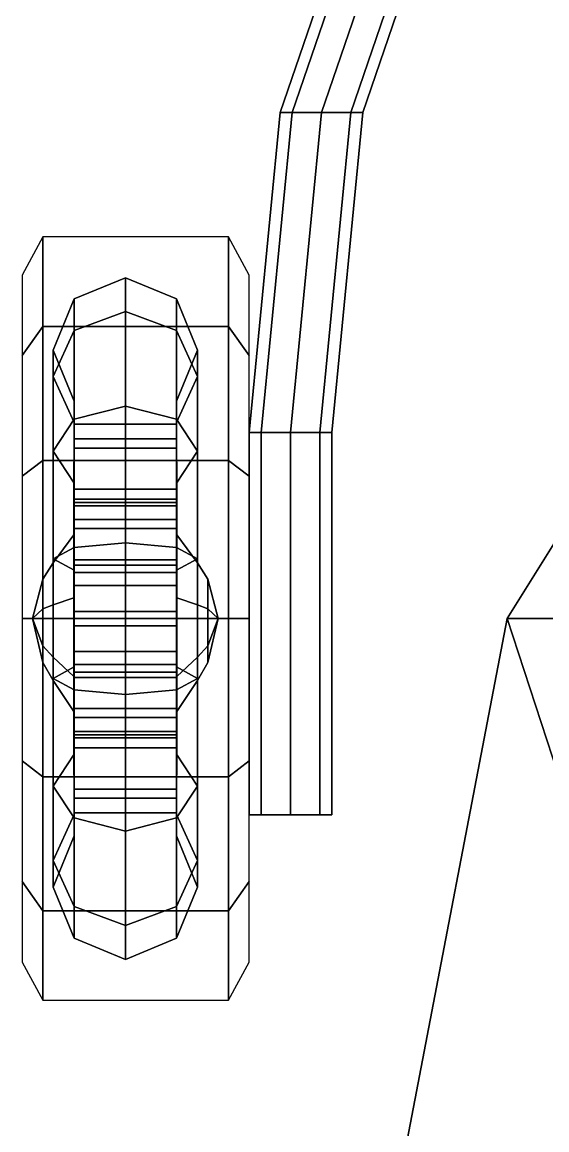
# Model space of a CAD drawing. Header units: millimetres. Extents: x -0.76 to 1, y -1.61 to 3.55.
# Drawn here: x -0.76 to -0.252, y -0.385 to 0.687 of the extents above; entities that cross this region are included whole.
import ezdxf

# ---------------------------------------------------------------- set-up
doc = ezdxf.new("R2010")
doc.units = ezdxf.units.MM
doc.layers.add('towing_pieces', color=6, linetype='Continuous')
doc.layers.add('wheels', color=2, linetype='Continuous')

msp = doc.modelspace()

# ---------------------------------------------------------------- linework, layer by layer
for points in [[(0.29, 0.11, 0.44), (0.24, 0.19, 0.44), (-0.24, 0.19, 0.44), (-0.29, 0.11, 0.44)], [(-0.24, 0.19, 0.36), (0.24, 0.19, 0.36), (0.29, 0.11, 0.36), (-0.29, 0.11, 0.36)], [(-0.29, 0.11, 0.44), (-0.24, 0.19, 0.44), (-0.24, 0.19, 0.36), (-0.29, 0.11, 0.36)], [(-0.39, -0.41, 0.44), (-0.29, 0.11, 0.44), (-0.29, 0.11, 0.36), (-0.39, -0.41, 0.36)], [(-0.39, -0.41, 0.36), (-0.29, 0.11, 0.36), (-0.29, 0.11, 0.36), (-0.12, -0.41, 0.36)], [(-0.12, -0.41, 0.44), (-0.29, 0.11, 0.44), (-0.29, 0.11, 0.44), (-0.39, -0.41, 0.44)], [(-0.29, 0.11, 0.36), (0.29, 0.11, 0.36), (0.12, -0.41, 0.36), (-0.12, -0.41, 0.36)], [(0.12, -0.41, 0.44), (0.29, 0.11, 0.44), (-0.29, 0.11, 0.44), (-0.12, -0.41, 0.44)]]:
    msp.add_3dface(points)
at = {"layer": 'towing_pieces'}
for points in [[(-0.3783, 0.95, 0.5183), (-0.39, 0.95, 0.49), (-0.51, 0.6, 0.49), (-0.4983, 0.6, 0.5183)], [(-0.39, 0.95, 0.49), (-0.3783, 0.95, 0.4617), (-0.4983, 0.6, 0.4617), (-0.51, 0.6, 0.49)], [(-0.35, 0.95, 0.53), (-0.3783, 0.95, 0.5183), (-0.4983, 0.6, 0.5183), (-0.47, 0.6, 0.53)], [(-0.3783, 0.95, 0.4617), (-0.35, 0.95, 0.45), (-0.47, 0.6, 0.45), (-0.4983, 0.6, 0.4617)], [(-0.35, 0.95, 0.45), (-0.3217, 0.95, 0.4617), (-0.4417, 0.6, 0.4617), (-0.47, 0.6, 0.45)], [(-0.3217, 0.95, 0.5183), (-0.35, 0.95, 0.53), (-0.47, 0.6, 0.53), (-0.4417, 0.6, 0.5183)], [(-0.3217, 0.95, 0.4617), (-0.31, 0.95, 0.49), (-0.43, 0.6, 0.49), (-0.4417, 0.6, 0.4617)], [(-0.31, 0.95, 0.49), (-0.3217, 0.95, 0.5183), (-0.4417, 0.6, 0.5183), (-0.43, 0.6, 0.49)], [(-0.4983, 0.6, 0.5183), (-0.51, 0.6, 0.49), (-0.54, 0.29, 0.49), (-0.5283, 0.29, 0.5183)], [(-0.51, 0.6, 0.49), (-0.4983, 0.6, 0.4617), (-0.5283, 0.29, 0.4617), (-0.54, 0.29, 0.49)], [(-0.47, 0.6, 0.53), (-0.4983, 0.6, 0.5183), (-0.5283, 0.29, 0.5183), (-0.5, 0.29, 0.53)], [(-0.4983, 0.6, 0.4617), (-0.47, 0.6, 0.45), (-0.5, 0.29, 0.45), (-0.5283, 0.29, 0.4617)], [(-0.47, 0.6, 0.45), (-0.4417, 0.6, 0.4617), (-0.4717, 0.29, 0.4617), (-0.5, 0.29, 0.45)], [(-0.4417, 0.6, 0.5183), (-0.47, 0.6, 0.53), (-0.5, 0.29, 0.53), (-0.4717, 0.29, 0.5183)], [(-0.4417, 0.6, 0.4617), (-0.43, 0.6, 0.49), (-0.46, 0.29, 0.49), (-0.4717, 0.29, 0.4617)], [(-0.43, 0.6, 0.49), (-0.4417, 0.6, 0.5183), (-0.4717, 0.29, 0.5183), (-0.46, 0.29, 0.49)], [(-0.74, 0.3928, 0.6028), (-0.74, 0.4796, 0.4731), (-0.76, 0.4426, 0.4578), (-0.76, 0.3646, 0.5746)], [(-0.56, 0.3928, 0.6028), (-0.56, 0.4796, 0.4731), (-0.74, 0.4796, 0.4731), (-0.74, 0.3928, 0.6028)], [(-0.56, 0.4796, 0.4731), (-0.56, 0.3928, 0.6028), (-0.54, 0.3646, 0.5746), (-0.54, 0.4426, 0.4578)], [(-0.74, 0.2631, 0.6896), (-0.74, 0.3928, 0.6028), (-0.76, 0.3646, 0.5746), (-0.76, 0.2478, 0.6526)], [(-0.56, 0.2631, 0.6896), (-0.56, 0.3928, 0.6028), (-0.74, 0.3928, 0.6028), (-0.74, 0.2631, 0.6896)], [(-0.56, 0.3928, 0.6028), (-0.56, 0.2631, 0.6896), (-0.54, 0.2478, 0.6526), (-0.54, 0.3646, 0.5746)], [(-0.5283, 0.29, 0.5183), (-0.54, 0.29, 0.49), (-0.54, -0.08, 0.49), (-0.5283, -0.08, 0.5183)], [(-0.54, 0.29, 0.49), (-0.5283, 0.29, 0.4617), (-0.5283, -0.08, 0.4617), (-0.54, -0.08, 0.49)], [(-0.5, 0.29, 0.53), (-0.5283, 0.29, 0.5183), (-0.5283, -0.08, 0.5183), (-0.5, -0.08, 0.53)], [(-0.5283, 0.29, 0.4617), (-0.5, 0.29, 0.45), (-0.5, -0.08, 0.45), (-0.5283, -0.08, 0.4617)], [(-0.5, 0.29, 0.45), (-0.4717, 0.29, 0.4617), (-0.4717, -0.08, 0.4617), (-0.5, -0.08, 0.45)], [(-0.4717, 0.29, 0.5183), (-0.5, 0.29, 0.53), (-0.5, -0.08, 0.53), (-0.4717, -0.08, 0.5183)], [(-0.4717, 0.29, 0.4617), (-0.46, 0.29, 0.49), (-0.46, -0.08, 0.49), (-0.4717, -0.08, 0.4617)], [(-0.46, 0.29, 0.49), (-0.4717, 0.29, 0.5183), (-0.4717, -0.08, 0.5183), (-0.46, -0.08, 0.49)], [(-0.74, 0.11, 0.72), (-0.74, 0.2631, 0.6896), (-0.76, 0.2478, 0.6526), (-0.76, 0.11, 0.68)], [(-0.56, 0.11, 0.72), (-0.56, 0.2631, 0.6896), (-0.74, 0.2631, 0.6896), (-0.74, 0.11, 0.72)], [(-0.56, 0.2631, 0.6896), (-0.56, 0.11, 0.72), (-0.54, 0.11, 0.68), (-0.54, 0.2478, 0.6526)], [(-0.74, -0.0431, 0.6896), (-0.74, 0.11, 0.72), (-0.76, 0.11, 0.68), (-0.76, -0.0278, 0.6526)], [(-0.56, -0.0431, 0.6896), (-0.56, 0.11, 0.72), (-0.74, 0.11, 0.72), (-0.74, -0.0431, 0.6896)], [(-0.56, 0.11, 0.72), (-0.56, -0.0431, 0.6896), (-0.54, -0.0278, 0.6526), (-0.54, 0.11, 0.68)], [(-0.74, -0.1728, 0.6028), (-0.74, -0.0431, 0.6896), (-0.76, -0.0278, 0.6526), (-0.76, -0.1446, 0.5746)], [(-0.56, -0.0431, 0.6896), (-0.56, -0.1728, 0.6028), (-0.54, -0.1446, 0.5746), (-0.54, -0.0278, 0.6526)], [(-0.56, -0.1728, 0.6028), (-0.56, -0.0431, 0.6896), (-0.74, -0.0431, 0.6896), (-0.74, -0.1728, 0.6028)], [(-0.4717, -0.08, 0.5183), (-0.54, -0.08, 0.49), (-0.5283, -0.08, 0.4617), (-0.46, -0.08, 0.49)], [(-0.5, -0.08, 0.53), (-0.5283, -0.08, 0.5183), (-0.54, -0.08, 0.49), (-0.4717, -0.08, 0.5183)], [(-0.46, -0.08, 0.49), (-0.5283, -0.08, 0.4617), (-0.5, -0.08, 0.45), (-0.4717, -0.08, 0.4617)], [(-0.74, -0.2596, 0.4731), (-0.74, -0.1728, 0.6028), (-0.76, -0.1446, 0.5746), (-0.76, -0.2226, 0.4578)], [(-0.56, -0.1728, 0.6028), (-0.56, -0.2596, 0.4731), (-0.54, -0.2226, 0.4578), (-0.54, -0.1446, 0.5746)], [(-0.56, -0.2596, 0.4731), (-0.56, -0.1728, 0.6028), (-0.74, -0.1728, 0.6028), (-0.74, -0.2596, 0.4731)]]:
    msp.add_3dface(points, dxfattribs=at)
at = {"layer": 'wheels'}
for points in [[(-0.66, 0.4073, 0.1768), (-0.7095, 0.3888, 0.1857), (-0.7095, 0.4195, 0.32), (-0.66, 0.44, 0.32)], [(-0.66, 0.44, 0.32), (-0.7095, 0.4195, 0.32), (-0.7095, 0.3888, 0.4543), (-0.66, 0.4073, 0.4632)], [(-0.66, 0.4073, 0.4632), (-0.6105, 0.3888, 0.4543), (-0.6105, 0.4195, 0.32), (-0.66, 0.44, 0.32)], [(-0.66, 0.44, 0.32), (-0.6105, 0.4195, 0.32), (-0.6105, 0.3888, 0.1857), (-0.66, 0.4073, 0.1768)], [(-0.7095, 0.3888, 0.1857), (-0.73, 0.3443, 0.2072), (-0.73, 0.37, 0.32), (-0.7095, 0.4195, 0.32)], [(-0.7095, 0.4195, 0.32), (-0.73, 0.37, 0.32), (-0.73, 0.3443, 0.4328), (-0.7095, 0.3888, 0.4543)], [(-0.6105, 0.3888, 0.4543), (-0.59, 0.3443, 0.4328), (-0.59, 0.37, 0.32), (-0.6105, 0.4195, 0.32)], [(-0.6105, 0.4195, 0.32), (-0.59, 0.37, 0.32), (-0.59, 0.3443, 0.2072), (-0.6105, 0.3888, 0.1857)], [(-0.66, 0.3158, 0.062), (-0.7095, 0.303, 0.078), (-0.7095, 0.3888, 0.1857), (-0.66, 0.4073, 0.1768)], [(-0.66, 0.4073, 0.4632), (-0.7095, 0.3888, 0.4543), (-0.7095, 0.303, 0.562), (-0.66, 0.3158, 0.578)], [(-0.66, 0.3158, 0.578), (-0.6105, 0.303, 0.562), (-0.6105, 0.3888, 0.4543), (-0.66, 0.4073, 0.4632)], [(-0.66, 0.4073, 0.1768), (-0.6105, 0.3888, 0.1857), (-0.6105, 0.303, 0.078), (-0.66, 0.3158, 0.062)], [(-0.7095, 0.303, 0.078), (-0.73, 0.2721, 0.1167), (-0.73, 0.3443, 0.2072), (-0.7095, 0.3888, 0.1857)], [(-0.7095, 0.3888, 0.4543), (-0.73, 0.3443, 0.4328), (-0.73, 0.2721, 0.5233), (-0.7095, 0.303, 0.562)], [(-0.6105, 0.303, 0.562), (-0.59, 0.2721, 0.5233), (-0.59, 0.3443, 0.4328), (-0.6105, 0.3888, 0.4543)], [(-0.6105, 0.3888, 0.1857), (-0.59, 0.3443, 0.2072), (-0.59, 0.2721, 0.1167), (-0.6105, 0.303, 0.078)], [(-0.73, 0.3443, 0.2072), (-0.7095, 0.2997, 0.2287), (-0.7095, 0.3205, 0.32), (-0.73, 0.37, 0.32)], [(-0.73, 0.37, 0.32), (-0.7095, 0.3205, 0.32), (-0.7095, 0.2997, 0.4113), (-0.73, 0.3443, 0.4328)], [(-0.59, 0.3443, 0.4328), (-0.6105, 0.2997, 0.4113), (-0.6105, 0.3205, 0.32), (-0.59, 0.37, 0.32)], [(-0.59, 0.37, 0.32), (-0.6105, 0.3205, 0.32), (-0.6105, 0.2997, 0.2287), (-0.59, 0.3443, 0.2072)], [(-0.73, 0.2721, 0.1167), (-0.7095, 0.2412, 0.1554), (-0.7095, 0.2997, 0.2287), (-0.73, 0.3443, 0.2072)], [(-0.73, 0.3443, 0.4328), (-0.7095, 0.2997, 0.4113), (-0.7095, 0.2412, 0.4846), (-0.73, 0.2721, 0.5233)], [(-0.59, 0.2721, 0.5233), (-0.6105, 0.2412, 0.4846), (-0.6105, 0.2997, 0.4113), (-0.59, 0.3443, 0.4328)], [(-0.59, 0.3443, 0.2072), (-0.6105, 0.2997, 0.2287), (-0.6105, 0.2412, 0.1554), (-0.59, 0.2721, 0.1167)], [(-0.7095, 0.3205, 0.32), (-0.7095, 0.2982, 0.3302), (-0.7095, 0.284, 0.3924), (-0.7095, 0.2997, 0.4113)], [(-0.7095, 0.2982, 0.3098), (-0.7095, 0.2982, 0.3098), (-0.7095, 0.2982, 0.3302), (-0.7095, 0.3205, 0.32)], [(-0.7095, 0.2997, 0.2287), (-0.7095, 0.284, 0.2476), (-0.7095, 0.2982, 0.3098), (-0.7095, 0.3205, 0.32)], [(-0.66, 0.1834, -0.0017), (-0.7095, 0.1789, 0.0183), (-0.7095, 0.303, 0.078), (-0.66, 0.3158, 0.062)], [(-0.66, 0.3158, 0.578), (-0.7095, 0.303, 0.562), (-0.7095, 0.1789, 0.6217), (-0.66, 0.1834, 0.6417)], [(-0.66, 0.1834, 0.6417), (-0.6105, 0.1789, 0.6217), (-0.6105, 0.303, 0.562), (-0.66, 0.3158, 0.578)], [(-0.66, 0.3158, 0.062), (-0.6105, 0.303, 0.078), (-0.6105, 0.1789, 0.0183), (-0.66, 0.1834, -0.0017)], [(-0.6105, 0.2997, 0.4113), (-0.6105, 0.284, 0.3924), (-0.6105, 0.2982, 0.3302), (-0.6105, 0.3205, 0.32)], [(-0.6105, 0.2982, 0.3302), (-0.6105, 0.2982, 0.3302), (-0.6105, 0.2982, 0.3098), (-0.6105, 0.3205, 0.32)], [(-0.6105, 0.3205, 0.32), (-0.6105, 0.2982, 0.3098), (-0.6105, 0.284, 0.2476), (-0.6105, 0.2997, 0.2287)], [(-0.7095, 0.1789, 0.0183), (-0.73, 0.1679, 0.0665), (-0.73, 0.2721, 0.1167), (-0.7095, 0.303, 0.078)], [(-0.7095, 0.303, 0.562), (-0.73, 0.2721, 0.5233), (-0.73, 0.1679, 0.5735), (-0.7095, 0.1789, 0.6217)], [(-0.6105, 0.1789, 0.6217), (-0.59, 0.1679, 0.5735), (-0.59, 0.2721, 0.5233), (-0.6105, 0.303, 0.562)], [(-0.6105, 0.303, 0.078), (-0.59, 0.2721, 0.1167), (-0.59, 0.1679, 0.0665), (-0.6105, 0.1789, 0.0183)], [(-0.7095, 0.2982, 0.3098), (-0.71, 0.2256, 0.3007), (-0.71, 0.2256, 0.3393), (-0.7095, 0.2982, 0.3302)], [(-0.7095, 0.2982, 0.3302), (-0.71, 0.2256, 0.3393), (-0.61, 0.2256, 0.3393), (-0.6105, 0.2982, 0.3302)], [(-0.6105, 0.2982, 0.3098), (-0.61, 0.2256, 0.3007), (-0.71, 0.2256, 0.3007), (-0.7095, 0.2982, 0.3098)], [(-0.7095, 0.2997, 0.4113), (-0.7095, 0.2751, 0.4109), (-0.7095, 0.2353, 0.4607), (-0.7095, 0.2412, 0.4846)], [(-0.7095, 0.284, 0.3924), (-0.7095, 0.284, 0.3924), (-0.7095, 0.2751, 0.4109), (-0.7095, 0.2997, 0.4113)], [(-0.7095, 0.2751, 0.2291), (-0.7095, 0.2751, 0.2291), (-0.7095, 0.284, 0.2476), (-0.7095, 0.2997, 0.2287)], [(-0.7095, 0.2412, 0.1554), (-0.7095, 0.2353, 0.1793), (-0.7095, 0.2751, 0.2291), (-0.7095, 0.2997, 0.2287)], [(-0.7095, 0.2982, 0.3302), (-0.6105, 0.2982, 0.3302), (-0.6105, 0.284, 0.3924), (-0.7095, 0.284, 0.3924)], [(-0.7095, 0.284, 0.2476), (-0.6105, 0.284, 0.2476), (-0.6105, 0.2982, 0.3098), (-0.7095, 0.2982, 0.3098)], [(-0.6105, 0.2412, 0.4846), (-0.6105, 0.2353, 0.4607), (-0.6105, 0.2751, 0.4109), (-0.6105, 0.2997, 0.4113)], [(-0.6105, 0.2751, 0.4109), (-0.6105, 0.2751, 0.4109), (-0.6105, 0.284, 0.3924), (-0.6105, 0.2997, 0.4113)], [(-0.6105, 0.284, 0.2476), (-0.6105, 0.284, 0.2476), (-0.6105, 0.2751, 0.2291), (-0.6105, 0.2997, 0.2287)], [(-0.6105, 0.2997, 0.2287), (-0.6105, 0.2751, 0.2291), (-0.6105, 0.2353, 0.1793), (-0.6105, 0.2412, 0.1554)], [(-0.6105, 0.2982, 0.3302), (-0.61, 0.2256, 0.3393), (-0.61, 0.2256, 0.3007), (-0.6105, 0.2982, 0.3098)], [(-0.7095, 0.284, 0.3924), (-0.71, 0.2225, 0.3528), (-0.71, 0.2058, 0.3875), (-0.7095, 0.2751, 0.4109)], [(-0.6105, 0.284, 0.3924), (-0.61, 0.2225, 0.3528), (-0.71, 0.2225, 0.3528), (-0.7095, 0.284, 0.3924)], [(-0.7095, 0.2751, 0.2291), (-0.71, 0.2058, 0.2525), (-0.71, 0.2225, 0.2872), (-0.7095, 0.284, 0.2476)], [(-0.7095, 0.284, 0.2476), (-0.71, 0.2225, 0.2872), (-0.61, 0.2225, 0.2872), (-0.6105, 0.284, 0.2476)], [(-0.6105, 0.2751, 0.4109), (-0.61, 0.2058, 0.3875), (-0.61, 0.2225, 0.3528), (-0.6105, 0.284, 0.3924)], [(-0.6105, 0.284, 0.2476), (-0.61, 0.2225, 0.2872), (-0.61, 0.2058, 0.2525), (-0.6105, 0.2751, 0.2291)], [(-0.73, 0.1679, 0.0665), (-0.7095, 0.1568, 0.1148), (-0.7095, 0.2412, 0.1554), (-0.73, 0.2721, 0.1167)], [(-0.73, 0.2721, 0.5233), (-0.7095, 0.2412, 0.4846), (-0.7095, 0.1568, 0.5252), (-0.73, 0.1679, 0.5735)], [(-0.7095, 0.2751, 0.4109), (-0.71, 0.2058, 0.3875), (-0.61, 0.2058, 0.3875), (-0.6105, 0.2751, 0.4109)], [(-0.6105, 0.2751, 0.2291), (-0.61, 0.2058, 0.2525), (-0.71, 0.2058, 0.2525), (-0.7095, 0.2751, 0.2291)], [(-0.7095, 0.2751, 0.4109), (-0.6105, 0.2751, 0.4109), (-0.6105, 0.2353, 0.4607), (-0.7095, 0.2353, 0.4607)], [(-0.7095, 0.2353, 0.1793), (-0.6105, 0.2353, 0.1793), (-0.6105, 0.2751, 0.2291), (-0.7095, 0.2751, 0.2291)], [(-0.59, 0.1679, 0.5735), (-0.6105, 0.1568, 0.5252), (-0.6105, 0.2412, 0.4846), (-0.59, 0.2721, 0.5233)], [(-0.59, 0.2721, 0.1167), (-0.6105, 0.2412, 0.1554), (-0.6105, 0.1568, 0.1148), (-0.59, 0.1679, 0.0665)], [(-0.7095, 0.2412, 0.4846), (-0.7095, 0.2193, 0.4735), (-0.7095, 0.1618, 0.5012), (-0.7095, 0.1568, 0.5252)], [(-0.7095, 0.2353, 0.4607), (-0.7095, 0.2353, 0.4607), (-0.7095, 0.2193, 0.4735), (-0.7095, 0.2412, 0.4846)], [(-0.7095, 0.2193, 0.1665), (-0.7095, 0.2193, 0.1665), (-0.7095, 0.2353, 0.1793), (-0.7095, 0.2412, 0.1554)], [(-0.7095, 0.1568, 0.1148), (-0.7095, 0.1618, 0.1388), (-0.7095, 0.2193, 0.1665), (-0.7095, 0.2412, 0.1554)], [(-0.6105, 0.1568, 0.5252), (-0.6105, 0.1618, 0.5012), (-0.6105, 0.2193, 0.4735), (-0.6105, 0.2412, 0.4846)], [(-0.6105, 0.2193, 0.4735), (-0.6105, 0.2193, 0.4735), (-0.6105, 0.2353, 0.4607), (-0.6105, 0.2412, 0.4846)], [(-0.6105, 0.2353, 0.1793), (-0.6105, 0.2353, 0.1793), (-0.6105, 0.2193, 0.1665), (-0.6105, 0.2412, 0.1554)], [(-0.6105, 0.2412, 0.1554), (-0.6105, 0.2193, 0.1665), (-0.6105, 0.1618, 0.1388), (-0.6105, 0.1568, 0.1148)], [(-0.7095, 0.2353, 0.4607), (-0.71, 0.1972, 0.3983), (-0.71, 0.167, 0.4224), (-0.7095, 0.2193, 0.4735)], [(-0.6105, 0.2353, 0.4607), (-0.61, 0.1972, 0.3983), (-0.71, 0.1972, 0.3983), (-0.7095, 0.2353, 0.4607)], [(-0.7095, 0.2193, 0.1665), (-0.71, 0.167, 0.2176), (-0.71, 0.1972, 0.2417), (-0.7095, 0.2353, 0.1793)], [(-0.7095, 0.2353, 0.1793), (-0.71, 0.1972, 0.2417), (-0.61, 0.1972, 0.2417), (-0.6105, 0.2353, 0.1793)], [(-0.61, 0.2225, 0.3528), (-0.61, 0.2256, 0.3393), (-0.71, 0.2256, 0.3393), (-0.71, 0.2225, 0.3528)], [(-0.61, 0.2256, 0.3007), (-0.61, 0.2225, 0.2872), (-0.71, 0.2225, 0.2872), (-0.71, 0.2256, 0.3007)], [(-0.71, 0.2225, 0.3528), (-0.71, 0.2256, 0.3393), (-0.71, 0.1911, 0.359)], [(-0.71, 0.2256, 0.3007), (-0.71, 0.2225, 0.2872), (-0.71, 0.1911, 0.281), (-0.71, 0.1911, 0.359)], [(-0.6105, 0.2193, 0.4735), (-0.61, 0.167, 0.4224), (-0.61, 0.1972, 0.3983), (-0.6105, 0.2353, 0.4607)], [(-0.6105, 0.2353, 0.1793), (-0.61, 0.1972, 0.2417), (-0.61, 0.167, 0.2176), (-0.6105, 0.2193, 0.1665)], [(-0.61, 0.2256, 0.3393), (-0.61, 0.2225, 0.3528), (-0.61, 0.1911, 0.359), (-0.61, 0.1911, 0.281)], [(-0.61, 0.2225, 0.2872), (-0.61, 0.2256, 0.3007), (-0.61, 0.1911, 0.281)], [(-0.71, 0.2058, 0.3875), (-0.71, 0.2225, 0.3528), (-0.71, 0.1911, 0.359)], [(-0.71, 0.2225, 0.2872), (-0.71, 0.2058, 0.2525), (-0.71, 0.1911, 0.281)], [(-0.7095, 0.2193, 0.4735), (-0.71, 0.167, 0.4224), (-0.61, 0.167, 0.4224), (-0.6105, 0.2193, 0.4735)], [(-0.6105, 0.2193, 0.1665), (-0.61, 0.167, 0.2176), (-0.71, 0.167, 0.2176), (-0.7095, 0.2193, 0.1665)], [(-0.7095, 0.2193, 0.4735), (-0.6105, 0.2193, 0.4735), (-0.6105, 0.1618, 0.5012), (-0.7095, 0.1618, 0.5012)], [(-0.7095, 0.1618, 0.1388), (-0.6105, 0.1618, 0.1388), (-0.6105, 0.2193, 0.1665), (-0.7095, 0.2193, 0.1665)], [(-0.61, 0.2225, 0.3528), (-0.61, 0.2058, 0.3875), (-0.61, 0.1911, 0.359)], [(-0.61, 0.2058, 0.2525), (-0.61, 0.2225, 0.2872), (-0.61, 0.1911, 0.281)], [(-0.61, 0.1972, 0.3983), (-0.61, 0.2058, 0.3875), (-0.71, 0.2058, 0.3875), (-0.71, 0.1972, 0.3983)], [(-0.61, 0.2058, 0.2525), (-0.61, 0.1972, 0.2417), (-0.71, 0.1972, 0.2417), (-0.71, 0.2058, 0.2525)], [(-0.71, 0.1972, 0.3983), (-0.71, 0.2058, 0.3875), (-0.71, 0.1911, 0.359), (-0.71, 0.13, 0.4077)], [(-0.71, 0.2058, 0.2525), (-0.71, 0.1972, 0.2417), (-0.71, 0.1911, 0.281)], [(-0.61, 0.2058, 0.3875), (-0.61, 0.1972, 0.3983), (-0.61, 0.1911, 0.359)], [(-0.61, 0.1972, 0.2417), (-0.61, 0.2058, 0.2525), (-0.61, 0.1911, 0.281), (-0.61, 0.13, 0.2323)], [(-0.71, 0.13, 0.4077), (-0.71, 0.1911, 0.359), (-0.73, 0.1641, 0.346), (-0.73, 0.1234, 0.3785)], [(-0.71, 0.1911, 0.359), (-0.71, 0.1911, 0.281), (-0.73, 0.1641, 0.294), (-0.73, 0.1641, 0.346)], [(-0.71, 0.1911, 0.281), (-0.71, 0.13, 0.2323), (-0.73, 0.1234, 0.2615), (-0.73, 0.1641, 0.294)], [(-0.71, 0.167, 0.2176), (-0.71, 0.1545, 0.2116), (-0.71, 0.13, 0.2323), (-0.71, 0.1911, 0.281)], [(-0.66, 0.0366, -0.0017), (-0.7095, 0.0411, 0.0183), (-0.7095, 0.1789, 0.0183), (-0.66, 0.1834, -0.0017)], [(-0.66, 0.1834, 0.6417), (-0.7095, 0.1789, 0.6217), (-0.7095, 0.0411, 0.6217), (-0.66, 0.0366, 0.6417)], [(-0.66, 0.0366, 0.6417), (-0.6105, 0.0411, 0.6217), (-0.6105, 0.1789, 0.6217), (-0.66, 0.1834, 0.6417)], [(-0.66, 0.1834, -0.0017), (-0.6105, 0.1789, 0.0183), (-0.6105, 0.0411, 0.0183), (-0.66, 0.0366, -0.0017)], [(-0.61, 0.167, 0.4224), (-0.61, 0.1545, 0.4284), (-0.61, 0.13, 0.4077), (-0.61, 0.1911, 0.359)], [(-0.61, 0.1911, 0.359), (-0.61, 0.13, 0.4077), (-0.59, 0.1234, 0.3785), (-0.59, 0.1641, 0.346)], [(-0.61, 0.1911, 0.281), (-0.61, 0.1911, 0.359), (-0.59, 0.1641, 0.346), (-0.59, 0.1641, 0.294)], [(-0.61, 0.13, 0.2323), (-0.61, 0.1911, 0.281), (-0.59, 0.1641, 0.294), (-0.59, 0.1234, 0.2615)], [(-0.7095, 0.0411, 0.0183), (-0.73, 0.0521, 0.0665), (-0.73, 0.1679, 0.0665), (-0.7095, 0.1789, 0.0183)], [(-0.7095, 0.1789, 0.6217), (-0.73, 0.1679, 0.5735), (-0.73, 0.0521, 0.5735), (-0.7095, 0.0411, 0.6217)], [(-0.6105, 0.0411, 0.6217), (-0.59, 0.0521, 0.5735), (-0.59, 0.1679, 0.5735), (-0.6105, 0.1789, 0.6217)], [(-0.6105, 0.1789, 0.0183), (-0.59, 0.1679, 0.0665), (-0.59, 0.0521, 0.0665), (-0.6105, 0.0411, 0.0183)], [(-0.74, 0.1194, 0.3614), (-0.73, 0.1234, 0.3785), (-0.73, 0.1641, 0.346), (-0.74, 0.1482, 0.3384)], [(-0.74, 0.1482, 0.3384), (-0.73, 0.1641, 0.346), (-0.73, 0.1641, 0.294), (-0.74, 0.1482, 0.3016)], [(-0.74, 0.1482, 0.3016), (-0.73, 0.1641, 0.294), (-0.73, 0.1234, 0.2615), (-0.74, 0.1194, 0.2786)], [(-0.73, 0.0521, 0.0665), (-0.7095, 0.0632, 0.1148), (-0.7095, 0.1568, 0.1148), (-0.73, 0.1679, 0.0665)], [(-0.73, 0.1679, 0.5735), (-0.7095, 0.1568, 0.5252), (-0.7095, 0.0632, 0.5252), (-0.73, 0.0521, 0.5735)], [(-0.61, 0.1545, 0.4284), (-0.61, 0.167, 0.4224), (-0.71, 0.167, 0.4224), (-0.71, 0.1545, 0.4284)], [(-0.61, 0.167, 0.2176), (-0.61, 0.1545, 0.2116), (-0.71, 0.1545, 0.2116), (-0.71, 0.167, 0.2176)], [(-0.71, 0.1545, 0.4284), (-0.71, 0.167, 0.4224), (-0.71, 0.13, 0.4077)], [(-0.7095, 0.1618, 0.5012), (-0.71, 0.1545, 0.4284), (-0.71, 0.1169, 0.437), (-0.7095, 0.1419, 0.5057)], [(-0.6105, 0.1618, 0.5012), (-0.61, 0.1545, 0.4284), (-0.71, 0.1545, 0.4284), (-0.7095, 0.1618, 0.5012)], [(-0.7095, 0.1419, 0.1343), (-0.71, 0.1169, 0.203), (-0.71, 0.1545, 0.2116), (-0.7095, 0.1618, 0.1388)], [(-0.7095, 0.1618, 0.1388), (-0.71, 0.1545, 0.2116), (-0.61, 0.1545, 0.2116), (-0.6105, 0.1618, 0.1388)], [(-0.7095, 0.1618, 0.5012), (-0.7095, 0.1618, 0.5012), (-0.7095, 0.1419, 0.5057), (-0.7095, 0.1568, 0.5252)], [(-0.7095, 0.1419, 0.1343), (-0.7095, 0.1419, 0.1343), (-0.7095, 0.1618, 0.1388), (-0.7095, 0.1568, 0.1148)], [(-0.59, 0.0521, 0.5735), (-0.6105, 0.0632, 0.5252), (-0.6105, 0.1568, 0.5252), (-0.59, 0.1679, 0.5735)], [(-0.59, 0.1679, 0.0665), (-0.6105, 0.1568, 0.1148), (-0.6105, 0.0632, 0.1148), (-0.59, 0.0521, 0.0665)], [(-0.6105, 0.1419, 0.5057), (-0.61, 0.1169, 0.437), (-0.61, 0.1545, 0.4284), (-0.6105, 0.1618, 0.5012)], [(-0.6105, 0.1419, 0.5057), (-0.6105, 0.1419, 0.5057), (-0.6105, 0.1618, 0.5012), (-0.6105, 0.1568, 0.5252)], [(-0.6105, 0.1618, 0.1388), (-0.6105, 0.1618, 0.1388), (-0.6105, 0.1419, 0.1343), (-0.6105, 0.1568, 0.1148)], [(-0.6105, 0.1618, 0.1388), (-0.61, 0.1545, 0.2116), (-0.61, 0.1169, 0.203), (-0.6105, 0.1419, 0.1343)], [(-0.61, 0.1545, 0.2116), (-0.61, 0.167, 0.2176), (-0.61, 0.13, 0.2323)], [(-0.58, 0.1482, 0.3384), (-0.59, 0.1641, 0.346), (-0.59, 0.1234, 0.3785), (-0.58, 0.1194, 0.3614)], [(-0.58, 0.1482, 0.3016), (-0.59, 0.1641, 0.294), (-0.59, 0.1641, 0.346), (-0.58, 0.1482, 0.3384)], [(-0.58, 0.1194, 0.2786), (-0.59, 0.1234, 0.2615), (-0.59, 0.1641, 0.294), (-0.58, 0.1482, 0.3016)], [(-0.71, 0.1169, 0.437), (-0.71, 0.1545, 0.4284), (-0.71, 0.13, 0.4077)], [(-0.71, 0.1545, 0.2116), (-0.71, 0.1169, 0.203), (-0.71, 0.13, 0.2323)], [(-0.7095, 0.1568, 0.5252), (-0.7095, 0.1419, 0.5057), (-0.7095, 0.0781, 0.5057), (-0.7095, 0.0632, 0.5252)], [(-0.7095, 0.0632, 0.1148), (-0.7095, 0.0781, 0.1343), (-0.7095, 0.1419, 0.1343), (-0.7095, 0.1568, 0.1148)], [(-0.6105, 0.0632, 0.5252), (-0.6105, 0.0781, 0.5057), (-0.6105, 0.1419, 0.5057), (-0.6105, 0.1568, 0.5252)], [(-0.6105, 0.1568, 0.1148), (-0.6105, 0.1419, 0.1343), (-0.6105, 0.0781, 0.1343), (-0.6105, 0.0632, 0.1148)], [(-0.61, 0.1545, 0.4284), (-0.61, 0.1169, 0.437), (-0.61, 0.13, 0.4077)], [(-0.61, 0.1169, 0.203), (-0.61, 0.1545, 0.2116), (-0.61, 0.13, 0.2323)], [(-0.75, 0.11, 0.32), (-0.74, 0.1194, 0.3614), (-0.74, 0.1482, 0.3384), (-0.75, 0.11, 0.32)], [(-0.75, 0.11, 0.32), (-0.74, 0.1482, 0.3384), (-0.74, 0.1482, 0.3016), (-0.75, 0.11, 0.32)], [(-0.75, 0.11, 0.32), (-0.74, 0.1482, 0.3016), (-0.74, 0.1194, 0.2786), (-0.75, 0.11, 0.32)], [(-0.7095, 0.1419, 0.5057), (-0.71, 0.1169, 0.437), (-0.61, 0.1169, 0.437), (-0.6105, 0.1419, 0.5057)], [(-0.6105, 0.1419, 0.1343), (-0.61, 0.1169, 0.203), (-0.71, 0.1169, 0.203), (-0.7095, 0.1419, 0.1343)], [(-0.7095, 0.1419, 0.5057), (-0.6105, 0.1419, 0.5057), (-0.6105, 0.0781, 0.5057), (-0.7095, 0.0781, 0.5057)], [(-0.7095, 0.0781, 0.1343), (-0.6105, 0.0781, 0.1343), (-0.6105, 0.1419, 0.1343), (-0.7095, 0.1419, 0.1343)], [(-0.57, 0.11, 0.32), (-0.58, 0.1482, 0.3384), (-0.58, 0.1194, 0.3614), (-0.57, 0.11, 0.32)], [(-0.57, 0.11, 0.32), (-0.58, 0.1482, 0.3016), (-0.58, 0.1482, 0.3384), (-0.57, 0.11, 0.32)], [(-0.57, 0.11, 0.32), (-0.58, 0.1194, 0.2786), (-0.58, 0.1482, 0.3016), (-0.57, 0.11, 0.32)], [(-0.71, 0.0539, 0.3904), (-0.71, 0.13, 0.4077), (-0.73, 0.1234, 0.3785), (-0.73, 0.0726, 0.3669)], [(-0.71, 0.13, 0.2323), (-0.71, 0.0539, 0.2496), (-0.73, 0.0726, 0.2731), (-0.73, 0.1234, 0.2615)], [(-0.71, 0.1169, 0.203), (-0.71, 0.1031, 0.203), (-0.71, 0.13, 0.2323)], [(-0.71, 0.0655, 0.2116), (-0.71, 0.053, 0.2176), (-0.71, 0.0539, 0.2496), (-0.71, 0.13, 0.2323)], [(-0.71, 0.1031, 0.437), (-0.71, 0.1169, 0.437), (-0.71, 0.13, 0.4077), (-0.71, 0.0539, 0.3904)], [(-0.61, 0.1169, 0.437), (-0.61, 0.1031, 0.437), (-0.61, 0.13, 0.4077)], [(-0.61, 0.1031, 0.203), (-0.61, 0.1169, 0.203), (-0.61, 0.13, 0.2323), (-0.61, 0.0539, 0.2496)], [(-0.61, 0.0655, 0.4284), (-0.61, 0.053, 0.4224), (-0.61, 0.0539, 0.3904), (-0.61, 0.13, 0.4077)], [(-0.61, 0.13, 0.4077), (-0.61, 0.0539, 0.3904), (-0.59, 0.0726, 0.3669), (-0.59, 0.1234, 0.3785)], [(-0.61, 0.0539, 0.2496), (-0.61, 0.13, 0.2323), (-0.59, 0.1234, 0.2615), (-0.59, 0.0726, 0.2731)], [(-0.75, 0.11, 0.32), (-0.74, 0.0835, 0.3532), (-0.74, 0.1194, 0.3614), (-0.75, 0.11, 0.32)], [(-0.75, 0.11, 0.32), (-0.74, 0.1194, 0.2786), (-0.74, 0.0835, 0.2868), (-0.75, 0.11, 0.32)], [(-0.74, 0.0835, 0.3532), (-0.73, 0.0726, 0.3669), (-0.73, 0.1234, 0.3785), (-0.74, 0.1194, 0.3614)], [(-0.74, 0.1194, 0.2786), (-0.73, 0.1234, 0.2615), (-0.73, 0.0726, 0.2731), (-0.74, 0.0835, 0.2868)], [(-0.58, 0.1194, 0.3614), (-0.59, 0.1234, 0.3785), (-0.59, 0.0726, 0.3669), (-0.58, 0.0835, 0.3532)], [(-0.58, 0.0835, 0.2868), (-0.59, 0.0726, 0.2731), (-0.59, 0.1234, 0.2615), (-0.58, 0.1194, 0.2786)], [(-0.57, 0.11, 0.32), (-0.58, 0.1194, 0.3614), (-0.58, 0.0835, 0.3532), (-0.57, 0.11, 0.32)], [(-0.57, 0.11, 0.32), (-0.58, 0.0835, 0.2868), (-0.58, 0.1194, 0.2786), (-0.57, 0.11, 0.32)], [(-0.75, 0.11, 0.32), (-0.74, 0.0676, 0.32), (-0.74, 0.0835, 0.3532), (-0.75, 0.11, 0.32)], [(-0.75, 0.11, 0.32), (-0.74, 0.0835, 0.2868), (-0.74, 0.0676, 0.32), (-0.75, 0.11, 0.32)], [(-0.61, 0.1031, 0.437), (-0.61, 0.1169, 0.437), (-0.71, 0.1169, 0.437), (-0.71, 0.1031, 0.437)], [(-0.61, 0.1169, 0.203), (-0.61, 0.1031, 0.203), (-0.71, 0.1031, 0.203), (-0.71, 0.1169, 0.203)], [(-0.57, 0.11, 0.32), (-0.58, 0.0835, 0.3532), (-0.58, 0.0676, 0.32), (-0.57, 0.11, 0.32)], [(-0.57, 0.11, 0.32), (-0.58, 0.0676, 0.32), (-0.58, 0.0835, 0.2868), (-0.57, 0.11, 0.32)], [(-0.7095, 0.0781, 0.5057), (-0.71, 0.1031, 0.437), (-0.71, 0.0655, 0.4284), (-0.7095, 0.0582, 0.5012)], [(-0.6105, 0.0781, 0.5057), (-0.61, 0.1031, 0.437), (-0.71, 0.1031, 0.437), (-0.7095, 0.0781, 0.5057)], [(-0.7095, 0.0582, 0.1388), (-0.71, 0.0655, 0.2116), (-0.71, 0.1031, 0.203), (-0.7095, 0.0781, 0.1343)], [(-0.7095, 0.0781, 0.1343), (-0.71, 0.1031, 0.203), (-0.61, 0.1031, 0.203), (-0.6105, 0.0781, 0.1343)], [(-0.71, 0.0655, 0.4284), (-0.71, 0.1031, 0.437), (-0.71, 0.0539, 0.3904)], [(-0.6105, 0.0582, 0.5012), (-0.61, 0.0655, 0.4284), (-0.61, 0.1031, 0.437), (-0.6105, 0.0781, 0.5057)], [(-0.6105, 0.0781, 0.1343), (-0.61, 0.1031, 0.203), (-0.61, 0.0655, 0.2116), (-0.6105, 0.0582, 0.1388)], [(-0.61, 0.0655, 0.2116), (-0.61, 0.1031, 0.203), (-0.61, 0.0539, 0.2496)], [(-0.74, 0.0676, 0.32), (-0.73, 0.05, 0.32), (-0.73, 0.0726, 0.3669), (-0.74, 0.0835, 0.3532)], [(-0.74, 0.0835, 0.2868), (-0.73, 0.0726, 0.2731), (-0.73, 0.05, 0.32), (-0.74, 0.0676, 0.32)], [(-0.7095, 0.0781, 0.5057), (-0.7095, 0.0781, 0.5057), (-0.7095, 0.0582, 0.5012), (-0.7095, 0.0632, 0.5252)], [(-0.7095, 0.0582, 0.1388), (-0.7095, 0.0582, 0.1388), (-0.7095, 0.0781, 0.1343), (-0.7095, 0.0632, 0.1148)], [(-0.6105, 0.0582, 0.5012), (-0.6105, 0.0582, 0.5012), (-0.6105, 0.0781, 0.5057), (-0.6105, 0.0632, 0.5252)], [(-0.6105, 0.0781, 0.1343), (-0.6105, 0.0781, 0.1343), (-0.6105, 0.0582, 0.1388), (-0.6105, 0.0632, 0.1148)], [(-0.58, 0.0835, 0.3532), (-0.59, 0.0726, 0.3669), (-0.59, 0.05, 0.32), (-0.58, 0.0676, 0.32)], [(-0.58, 0.0676, 0.32), (-0.59, 0.05, 0.32), (-0.59, 0.0726, 0.2731), (-0.58, 0.0835, 0.2868)], [(-0.71, 0.02, 0.32), (-0.71, 0.0539, 0.3904), (-0.73, 0.0726, 0.3669), (-0.73, 0.05, 0.32)], [(-0.71, 0.0539, 0.2496), (-0.71, 0.02, 0.32), (-0.73, 0.05, 0.32), (-0.73, 0.0726, 0.2731)], [(-0.7095, 0.0582, 0.5012), (-0.71, 0.0655, 0.4284), (-0.61, 0.0655, 0.4284), (-0.6105, 0.0582, 0.5012)], [(-0.61, 0.053, 0.4224), (-0.61, 0.0655, 0.4284), (-0.71, 0.0655, 0.4284), (-0.71, 0.053, 0.4224)], [(-0.6105, 0.0582, 0.1388), (-0.61, 0.0655, 0.2116), (-0.71, 0.0655, 0.2116), (-0.7095, 0.0582, 0.1388)], [(-0.61, 0.0655, 0.2116), (-0.61, 0.053, 0.2176), (-0.71, 0.053, 0.2176), (-0.71, 0.0655, 0.2116)], [(-0.71, 0.053, 0.4224), (-0.71, 0.0655, 0.4284), (-0.71, 0.0539, 0.3904)], [(-0.61, 0.0539, 0.3904), (-0.61, 0.02, 0.32), (-0.59, 0.05, 0.32), (-0.59, 0.0726, 0.3669)], [(-0.61, 0.02, 0.32), (-0.61, 0.0539, 0.2496), (-0.59, 0.0726, 0.2731), (-0.59, 0.05, 0.32)], [(-0.61, 0.053, 0.2176), (-0.61, 0.0655, 0.2116), (-0.61, 0.0539, 0.2496)], [(-0.73, -0.0521, 0.1167), (-0.7095, -0.0212, 0.1554), (-0.7095, 0.0632, 0.1148), (-0.73, 0.0521, 0.0665)], [(-0.73, 0.0521, 0.5735), (-0.7095, 0.0632, 0.5252), (-0.7095, -0.0212, 0.4846), (-0.73, -0.0521, 0.5233)], [(-0.71, 0.053, 0.2176), (-0.71, 0.0228, 0.2417), (-0.71, 0.0539, 0.2496)], [(-0.71, 0.0228, 0.2417), (-0.71, 0.0142, 0.2525), (-0.71, 0.0539, 0.2496)], [(-0.71, -0.0025, 0.2872), (-0.71, -0.0056, 0.3007), (-0.71, 0.02, 0.32), (-0.71, 0.0539, 0.2496)], [(-0.71, 0.0142, 0.3875), (-0.71, 0.0228, 0.3983), (-0.71, 0.0539, 0.3904), (-0.71, 0.02, 0.32)], [(-0.71, 0.0228, 0.3983), (-0.71, 0.053, 0.4224), (-0.71, 0.0539, 0.3904)], [(-0.7095, 0.0632, 0.5252), (-0.7095, 0.0582, 0.5012), (-0.7095, 0.0007, 0.4735), (-0.7095, -0.0212, 0.4846)], [(-0.7095, -0.0212, 0.1554), (-0.7095, 0.0007, 0.1665), (-0.7095, 0.0582, 0.1388), (-0.7095, 0.0632, 0.1148)], [(-0.7095, 0.0582, 0.5012), (-0.6105, 0.0582, 0.5012), (-0.6105, 0.0007, 0.4735), (-0.7095, 0.0007, 0.4735)], [(-0.7095, 0.0007, 0.1665), (-0.6105, 0.0007, 0.1665), (-0.6105, 0.0582, 0.1388), (-0.7095, 0.0582, 0.1388)], [(-0.6105, -0.0212, 0.4846), (-0.6105, 0.0007, 0.4735), (-0.6105, 0.0582, 0.5012), (-0.6105, 0.0632, 0.5252)], [(-0.59, -0.0521, 0.5233), (-0.6105, -0.0212, 0.4846), (-0.6105, 0.0632, 0.5252), (-0.59, 0.0521, 0.5735)], [(-0.6105, 0.0632, 0.1148), (-0.6105, 0.0582, 0.1388), (-0.6105, 0.0007, 0.1665), (-0.6105, -0.0212, 0.1554)], [(-0.59, 0.0521, 0.0665), (-0.6105, 0.0632, 0.1148), (-0.6105, -0.0212, 0.1554), (-0.59, -0.0521, 0.1167)], [(-0.61, 0.0228, 0.2417), (-0.61, 0.053, 0.2176), (-0.61, 0.0539, 0.2496)], [(-0.61, 0.0142, 0.2525), (-0.61, 0.0228, 0.2417), (-0.61, 0.0539, 0.2496), (-0.61, 0.02, 0.32)], [(-0.61, -0.0025, 0.3528), (-0.61, -0.0056, 0.3393), (-0.61, 0.02, 0.32), (-0.61, 0.0539, 0.3904)], [(-0.61, 0.0228, 0.3983), (-0.61, 0.0142, 0.3875), (-0.61, 0.0539, 0.3904)], [(-0.61, 0.053, 0.4224), (-0.61, 0.0228, 0.3983), (-0.61, 0.0539, 0.3904)], [(-0.7095, -0.083, 0.078), (-0.73, -0.0521, 0.1167), (-0.73, 0.0521, 0.0665), (-0.7095, 0.0411, 0.0183)], [(-0.7095, 0.0411, 0.6217), (-0.73, 0.0521, 0.5735), (-0.73, -0.0521, 0.5233), (-0.7095, -0.083, 0.562)], [(-0.7095, 0.0007, 0.4735), (-0.71, 0.053, 0.4224), (-0.71, 0.0228, 0.3983), (-0.7095, -0.0153, 0.4607)], [(-0.6105, 0.0007, 0.4735), (-0.61, 0.053, 0.4224), (-0.71, 0.053, 0.4224), (-0.7095, 0.0007, 0.4735)], [(-0.7095, -0.0153, 0.1793), (-0.71, 0.0228, 0.2417), (-0.71, 0.053, 0.2176), (-0.7095, 0.0007, 0.1665)], [(-0.7095, 0.0007, 0.1665), (-0.71, 0.053, 0.2176), (-0.61, 0.053, 0.2176), (-0.6105, 0.0007, 0.1665)], [(-0.6105, -0.0153, 0.4607), (-0.61, 0.0228, 0.3983), (-0.61, 0.053, 0.4224), (-0.6105, 0.0007, 0.4735)], [(-0.6105, 0.0007, 0.1665), (-0.61, 0.053, 0.2176), (-0.61, 0.0228, 0.2417), (-0.6105, -0.0153, 0.1793)], [(-0.6105, -0.083, 0.562), (-0.59, -0.0521, 0.5233), (-0.59, 0.0521, 0.5735), (-0.6105, 0.0411, 0.6217)], [(-0.6105, 0.0411, 0.0183), (-0.59, 0.0521, 0.0665), (-0.59, -0.0521, 0.1167), (-0.6105, -0.083, 0.078)], [(-0.66, -0.0958, 0.062), (-0.7095, -0.083, 0.078), (-0.7095, 0.0411, 0.0183), (-0.66, 0.0366, -0.0017)], [(-0.66, 0.0366, 0.6417), (-0.7095, 0.0411, 0.6217), (-0.7095, -0.083, 0.562), (-0.66, -0.0958, 0.578)], [(-0.66, -0.0958, 0.578), (-0.6105, -0.083, 0.562), (-0.6105, 0.0411, 0.6217), (-0.66, 0.0366, 0.6417)], [(-0.66, 0.0366, -0.0017), (-0.6105, 0.0411, 0.0183), (-0.6105, -0.083, 0.078), (-0.66, -0.0958, 0.062)], [(-0.7095, -0.0153, 0.4607), (-0.71, 0.0228, 0.3983), (-0.61, 0.0228, 0.3983), (-0.6105, -0.0153, 0.4607)], [(-0.61, 0.0142, 0.3875), (-0.61, 0.0228, 0.3983), (-0.71, 0.0228, 0.3983), (-0.71, 0.0142, 0.3875)], [(-0.6105, -0.0153, 0.1793), (-0.61, 0.0228, 0.2417), (-0.71, 0.0228, 0.2417), (-0.7095, -0.0153, 0.1793)], [(-0.61, 0.0228, 0.2417), (-0.61, 0.0142, 0.2525), (-0.71, 0.0142, 0.2525), (-0.71, 0.0228, 0.2417)], [(-0.71, -0.0056, 0.3007), (-0.71, -0.0056, 0.3393), (-0.71, 0.02, 0.32)], [(-0.71, -0.0056, 0.3393), (-0.71, -0.0025, 0.3528), (-0.71, 0.02, 0.32)], [(-0.7095, -0.0551, 0.4109), (-0.71, 0.0142, 0.3875), (-0.71, -0.0025, 0.3528), (-0.7095, -0.064, 0.3924)], [(-0.6105, -0.0551, 0.4109), (-0.61, 0.0142, 0.3875), (-0.71, 0.0142, 0.3875), (-0.7095, -0.0551, 0.4109)], [(-0.7095, -0.064, 0.2476), (-0.71, -0.0025, 0.2872), (-0.71, 0.0142, 0.2525), (-0.7095, -0.0551, 0.2291)], [(-0.7095, -0.0551, 0.2291), (-0.71, 0.0142, 0.2525), (-0.61, 0.0142, 0.2525), (-0.6105, -0.0551, 0.2291)], [(-0.6105, -0.064, 0.3924), (-0.61, -0.0025, 0.3528), (-0.61, 0.0142, 0.3875), (-0.6105, -0.0551, 0.4109)], [(-0.6105, -0.0551, 0.2291), (-0.61, 0.0142, 0.2525), (-0.61, -0.0025, 0.2872), (-0.6105, -0.064, 0.2476)], [(-0.61, -0.0056, 0.3007), (-0.61, -0.0025, 0.2872), (-0.61, 0.02, 0.32)], [(-0.61, -0.0056, 0.3393), (-0.61, -0.0056, 0.3007), (-0.61, 0.02, 0.32)], [(-0.7095, 0.0007, 0.4735), (-0.7095, 0.0007, 0.4735), (-0.7095, -0.0153, 0.4607), (-0.7095, -0.0212, 0.4846)], [(-0.7095, -0.0153, 0.1793), (-0.7095, -0.0153, 0.1793), (-0.7095, 0.0007, 0.1665), (-0.7095, -0.0212, 0.1554)], [(-0.6105, -0.0153, 0.4607), (-0.6105, -0.0153, 0.4607), (-0.6105, 0.0007, 0.4735), (-0.6105, -0.0212, 0.4846)], [(-0.6105, 0.0007, 0.1665), (-0.6105, 0.0007, 0.1665), (-0.6105, -0.0153, 0.1793), (-0.6105, -0.0212, 0.1554)], [(-0.61, -0.0025, 0.2872), (-0.61, -0.0056, 0.3007), (-0.71, -0.0056, 0.3007), (-0.71, -0.0025, 0.2872)], [(-0.7095, -0.064, 0.3924), (-0.71, -0.0025, 0.3528), (-0.61, -0.0025, 0.3528), (-0.6105, -0.064, 0.3924)], [(-0.61, -0.0056, 0.3393), (-0.61, -0.0025, 0.3528), (-0.71, -0.0025, 0.3528), (-0.71, -0.0056, 0.3393)], [(-0.6105, -0.064, 0.2476), (-0.61, -0.0025, 0.2872), (-0.71, -0.0025, 0.2872), (-0.7095, -0.064, 0.2476)], [(-0.6105, -0.0782, 0.3302), (-0.61, -0.0056, 0.3393), (-0.71, -0.0056, 0.3393), (-0.7095, -0.0782, 0.3302)], [(-0.7095, -0.0782, 0.3098), (-0.71, -0.0056, 0.3007), (-0.61, -0.0056, 0.3007), (-0.6105, -0.0782, 0.3098)], [(-0.7095, -0.0782, 0.3302), (-0.71, -0.0056, 0.3393), (-0.71, -0.0056, 0.3007), (-0.7095, -0.0782, 0.3098)], [(-0.6105, -0.0782, 0.3098), (-0.61, -0.0056, 0.3007), (-0.61, -0.0056, 0.3393), (-0.6105, -0.0782, 0.3302)], [(-0.73, -0.1243, 0.2072), (-0.7095, -0.0797, 0.2287), (-0.7095, -0.0212, 0.1554), (-0.73, -0.0521, 0.1167)], [(-0.73, -0.0521, 0.5233), (-0.7095, -0.0212, 0.4846), (-0.7095, -0.0797, 0.4113), (-0.73, -0.1243, 0.4328)], [(-0.7095, -0.0153, 0.4607), (-0.6105, -0.0153, 0.4607), (-0.6105, -0.0551, 0.4109), (-0.7095, -0.0551, 0.4109)], [(-0.7095, -0.0212, 0.4846), (-0.7095, -0.0153, 0.4607), (-0.7095, -0.0551, 0.4109), (-0.7095, -0.0797, 0.4113)], [(-0.7095, -0.0551, 0.2291), (-0.6105, -0.0551, 0.2291), (-0.6105, -0.0153, 0.1793), (-0.7095, -0.0153, 0.1793)], [(-0.7095, -0.0797, 0.2287), (-0.7095, -0.0551, 0.2291), (-0.7095, -0.0153, 0.1793), (-0.7095, -0.0212, 0.1554)], [(-0.6105, -0.0797, 0.4113), (-0.6105, -0.0551, 0.4109), (-0.6105, -0.0153, 0.4607), (-0.6105, -0.0212, 0.4846)], [(-0.6105, -0.0212, 0.1554), (-0.6105, -0.0153, 0.1793), (-0.6105, -0.0551, 0.2291), (-0.6105, -0.0797, 0.2287)], [(-0.59, -0.1243, 0.4328), (-0.6105, -0.0797, 0.4113), (-0.6105, -0.0212, 0.4846), (-0.59, -0.0521, 0.5233)], [(-0.59, -0.0521, 0.1167), (-0.6105, -0.0212, 0.1554), (-0.6105, -0.0797, 0.2287), (-0.59, -0.1243, 0.2072)], [(-0.7095, -0.1688, 0.1857), (-0.73, -0.1243, 0.2072), (-0.73, -0.0521, 0.1167), (-0.7095, -0.083, 0.078)], [(-0.7095, -0.083, 0.562), (-0.73, -0.0521, 0.5233), (-0.73, -0.1243, 0.4328), (-0.7095, -0.1688, 0.4543)], [(-0.6105, -0.1688, 0.4543), (-0.59, -0.1243, 0.4328), (-0.59, -0.0521, 0.5233), (-0.6105, -0.083, 0.562)], [(-0.6105, -0.083, 0.078), (-0.59, -0.0521, 0.1167), (-0.59, -0.1243, 0.2072), (-0.6105, -0.1688, 0.1857)], [(-0.7095, -0.0551, 0.4109), (-0.7095, -0.0551, 0.4109), (-0.7095, -0.064, 0.3924), (-0.7095, -0.0797, 0.4113)], [(-0.7095, -0.064, 0.2476), (-0.7095, -0.064, 0.2476), (-0.7095, -0.0551, 0.2291), (-0.7095, -0.0797, 0.2287)], [(-0.7095, -0.1005, 0.32), (-0.7095, -0.0782, 0.3098), (-0.7095, -0.064, 0.2476), (-0.7095, -0.0797, 0.2287)], [(-0.7095, -0.0782, 0.3098), (-0.6105, -0.0782, 0.3098), (-0.6105, -0.064, 0.2476), (-0.7095, -0.064, 0.2476)], [(-0.7095, -0.064, 0.3924), (-0.6105, -0.064, 0.3924), (-0.6105, -0.0782, 0.3302), (-0.7095, -0.0782, 0.3302)], [(-0.7095, -0.0797, 0.4113), (-0.7095, -0.064, 0.3924), (-0.7095, -0.0782, 0.3302), (-0.7095, -0.1005, 0.32)], [(-0.6105, -0.064, 0.3924), (-0.6105, -0.064, 0.3924), (-0.6105, -0.0551, 0.4109), (-0.6105, -0.0797, 0.4113)], [(-0.6105, -0.0551, 0.2291), (-0.6105, -0.0551, 0.2291), (-0.6105, -0.064, 0.2476), (-0.6105, -0.0797, 0.2287)], [(-0.6105, -0.0797, 0.2287), (-0.6105, -0.064, 0.2476), (-0.6105, -0.0782, 0.3098), (-0.6105, -0.1005, 0.32)], [(-0.6105, -0.1005, 0.32), (-0.6105, -0.0782, 0.3302), (-0.6105, -0.064, 0.3924), (-0.6105, -0.0797, 0.4113)], [(-0.73, -0.15, 0.32), (-0.7095, -0.1005, 0.32), (-0.7095, -0.0797, 0.2287), (-0.73, -0.1243, 0.2072)], [(-0.73, -0.1243, 0.4328), (-0.7095, -0.0797, 0.4113), (-0.7095, -0.1005, 0.32), (-0.73, -0.15, 0.32)], [(-0.7095, -0.0782, 0.3302), (-0.7095, -0.0782, 0.3302), (-0.7095, -0.0782, 0.3098), (-0.7095, -0.1005, 0.32)], [(-0.66, -0.1873, 0.1768), (-0.7095, -0.1688, 0.1857), (-0.7095, -0.083, 0.078), (-0.66, -0.0958, 0.062)], [(-0.66, -0.0958, 0.578), (-0.7095, -0.083, 0.562), (-0.7095, -0.1688, 0.4543), (-0.66, -0.1873, 0.4632)], [(-0.66, -0.1873, 0.4632), (-0.6105, -0.1688, 0.4543), (-0.6105, -0.083, 0.562), (-0.66, -0.0958, 0.578)], [(-0.66, -0.0958, 0.062), (-0.6105, -0.083, 0.078), (-0.6105, -0.1688, 0.1857), (-0.66, -0.1873, 0.1768)], [(-0.6105, -0.0782, 0.3098), (-0.6105, -0.0782, 0.3098), (-0.6105, -0.0782, 0.3302), (-0.6105, -0.1005, 0.32)], [(-0.59, -0.15, 0.32), (-0.6105, -0.1005, 0.32), (-0.6105, -0.0797, 0.4113), (-0.59, -0.1243, 0.4328)], [(-0.59, -0.1243, 0.2072), (-0.6105, -0.0797, 0.2287), (-0.6105, -0.1005, 0.32), (-0.59, -0.15, 0.32)], [(-0.7095, -0.1995, 0.32), (-0.73, -0.15, 0.32), (-0.73, -0.1243, 0.2072), (-0.7095, -0.1688, 0.1857)], [(-0.7095, -0.1688, 0.4543), (-0.73, -0.1243, 0.4328), (-0.73, -0.15, 0.32), (-0.7095, -0.1995, 0.32)], [(-0.6105, -0.1995, 0.32), (-0.59, -0.15, 0.32), (-0.59, -0.1243, 0.4328), (-0.6105, -0.1688, 0.4543)], [(-0.6105, -0.1688, 0.1857), (-0.59, -0.1243, 0.2072), (-0.59, -0.15, 0.32), (-0.6105, -0.1995, 0.32)], [(-0.66, -0.22, 0.32), (-0.7095, -0.1995, 0.32), (-0.7095, -0.1688, 0.1857), (-0.66, -0.1873, 0.1768)], [(-0.66, -0.1873, 0.4632), (-0.7095, -0.1688, 0.4543), (-0.7095, -0.1995, 0.32), (-0.66, -0.22, 0.32)], [(-0.66, -0.22, 0.32), (-0.6105, -0.1995, 0.32), (-0.6105, -0.1688, 0.4543), (-0.66, -0.1873, 0.4632)], [(-0.66, -0.1873, 0.1768), (-0.6105, -0.1688, 0.1857), (-0.6105, -0.1995, 0.32), (-0.66, -0.22, 0.32)]]:
    msp.add_3dface(points, dxfattribs=at)

doc.saveas('drawing.dxf')
